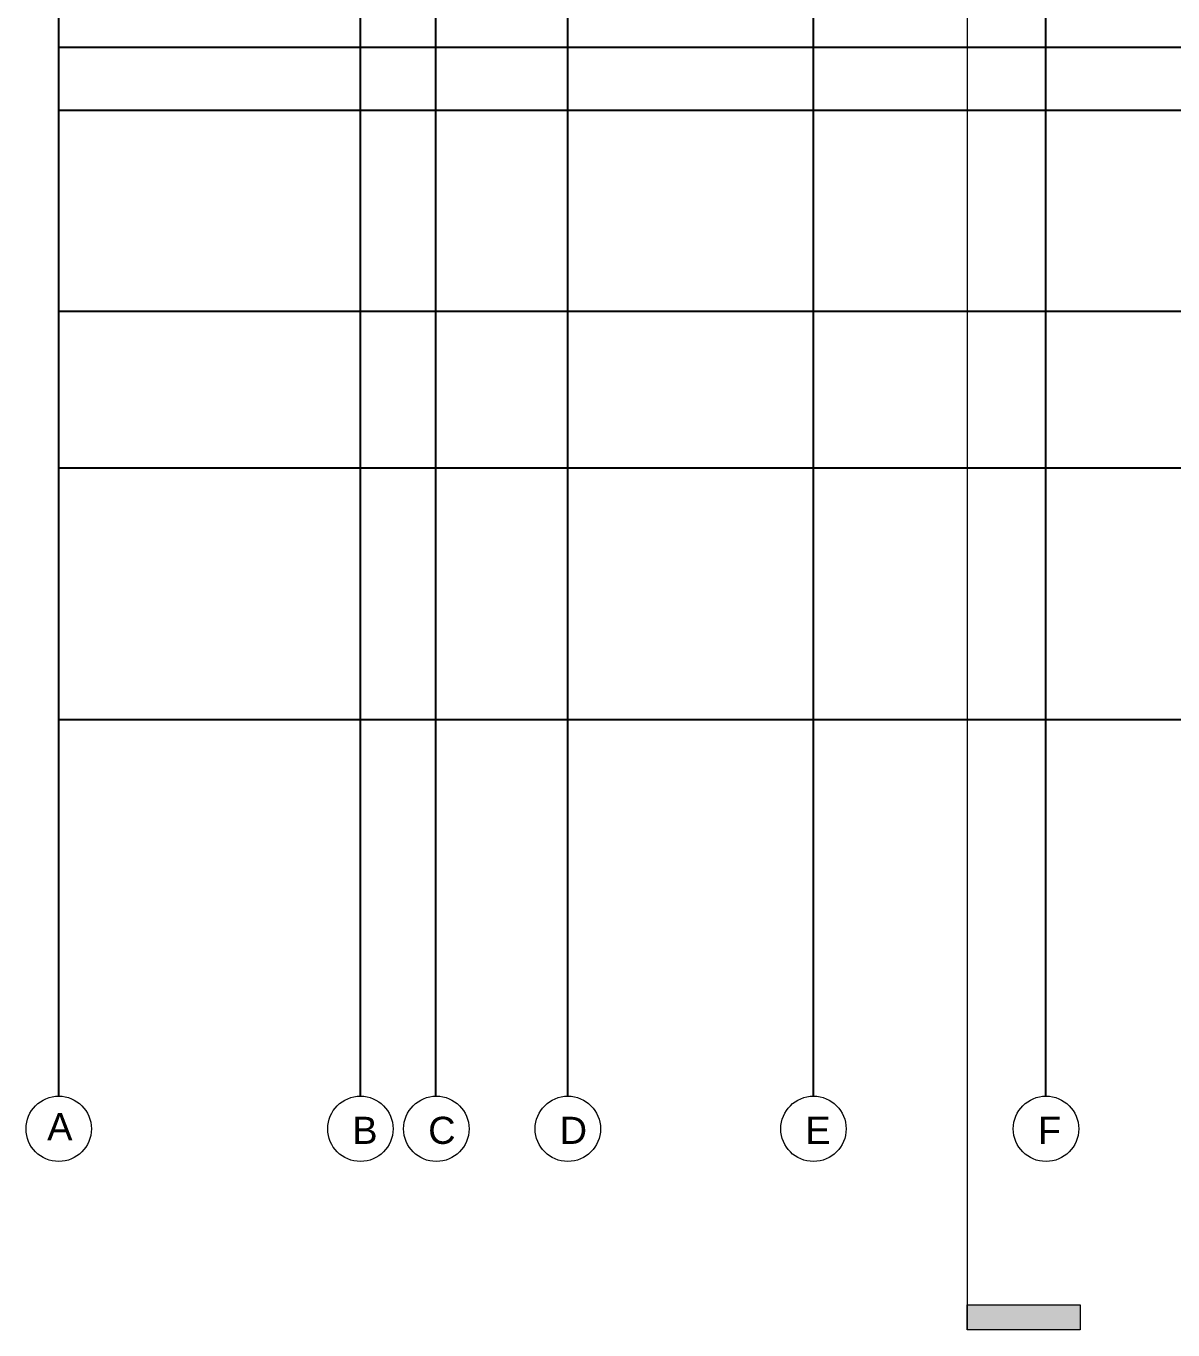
# Model space of a CAD drawing. Header units: inches. Extents: x -6 to 158, y 10 to 161.
# Drawn here: x 83.18 to 92.3, y 67.11 to 77.49 of the extents above; entities that cross this region are included whole.
import ezdxf

# ---------------------------------------------------------------- set-up
doc = ezdxf.new("R2010")
doc.units = ezdxf.units.IN
doc.header["$MEASUREMENT"] = 0
doc.linetypes.add('IMPORT-AI-Linetype-8', pattern=[7811.371918, 4882.107551, -976.421456, 976.421456, -976.421456])
doc.layers.add('2 Ejes 2', color=2, linetype='Continuous')
doc.layers.add('ZUCA-EJES', color=251, linetype='Continuous')
doc.layers.add('G-ANNO-SYMB', color=111, linetype='Continuous', lineweight=9)
doc.layers.add('S-GRID-IDEN', color=1, linetype='Continuous', lineweight=9)
doc.styles.add('Arial_1', font='arial.ttf', dxfattribs={"height": 450})

# ---------------------------------------------------------------- blocks, each defined once
blk = doc.blocks.new('Sección - M_Section Tail - Filled-14299-Level 1')
at = {"layer": 'G-ANNO-SYMB'}
blk.add_hatch(color=256, dxfattribs=at).paths.add_polyline_path([(0, 9), (0, 0), (-2, 0), (-2, 9)], flags=0)
at = {"layer": 'G-ANNO-SYMB', "lineweight": 18}
for p, q in [((0, 9), (-2, 9)), ((-2, 9), (-2, 0)), ((0, 0), (0, 9)), ((-2, 0), (0, 0))]:
    blk.add_line(p, q, dxfattribs=at)
blk = doc.blocks.new('Grid - M_Grid Head - Circle-10837-Section 2')
at = {"layer": 'S-GRID-IDEN'}
blk.add_circle((-13844, 10530), 325, dxfattribs=at)

msp = doc.modelspace()

# ---------------------------------------------------------------- linework, layer by layer
at = {"layer": 'G-ANNO-SYMB'}
msp.add_line((90.663, 103.714), (90.663, 67.115), dxfattribs=at)
at = {"layer": 'ZUCA-EJES', "color": 253, "linetype": 'IMPORT-AI-Linetype-8', "ltscale": 0.01}
for p, q in [((83.434, 101.252), (83.434, 68.976)), ((85.834, 101.252), (85.834, 68.976)), ((86.438, 68.976), (86.438, 101.252)), ((87.484, 101.252), (87.484, 68.976)), ((89.438, 101.252), (89.438, 68.976)), ((91.288, 101.252), (91.288, 68.976)), ((83.434, 81.707), (83.434, 68.976)), ((104.005, 77.318), (83.434, 77.318)), ((104.005, 76.818), (83.434, 76.818)), ((104.005, 75.218), (83.434, 75.218)), ((104.005, 73.972), (83.434, 73.972)), ((104.005, 71.968), (83.434, 71.968))]:
    msp.add_line(p, q, dxfattribs=at)

# ---------------------------------------------------------------- block references
at = {"layer": 'G-ANNO-SYMB', "lineweight": 18, "extrusion": (0, 0, -1), "xscale": 0.09999999999989992, "yscale": 0.09999999999989992, "zscale": 0.09999999999989992, "rotation": 90.00000000000006}
msp.add_blockref('Sección - M_Section Tail - Filled-14299-Level 1', (-90.663, 67.315), dxfattribs=at)
at = {"layer": 'S-GRID-IDEN', "color": 251, "xscale": 0.0008000000000000003, "yscale": 0.0008000000000000003, "zscale": 0.0008000000000000003}
for p in [(94.512, 60.291), (96.912, 60.291), (97.516, 60.291), (98.562, 60.291), (100.516, 60.291), (102.366, 60.291)]:
    msp.add_blockref('Grid - M_Grid Head - Circle-10837-Section 2', p, dxfattribs=at)

# ---------------------------------------------------------------- texts
at = {"layer": '2 Ejes 2', "color": 251, "char_height": 0.216, "width": 0.20395, "attachment_point": 1, "style": 'Arial_1'}
for s, insert in [('A', (83.345, 68.84)), ('B', (85.772, 68.811)), ('C', (86.376, 68.811)), ('D', (87.422, 68.811)), ('E', (89.376, 68.811)), ('F', (91.226, 68.811))]:
    msp.add_mtext(s, dxfattribs=dict(at, insert=insert))

doc.saveas('drawing.dxf')
